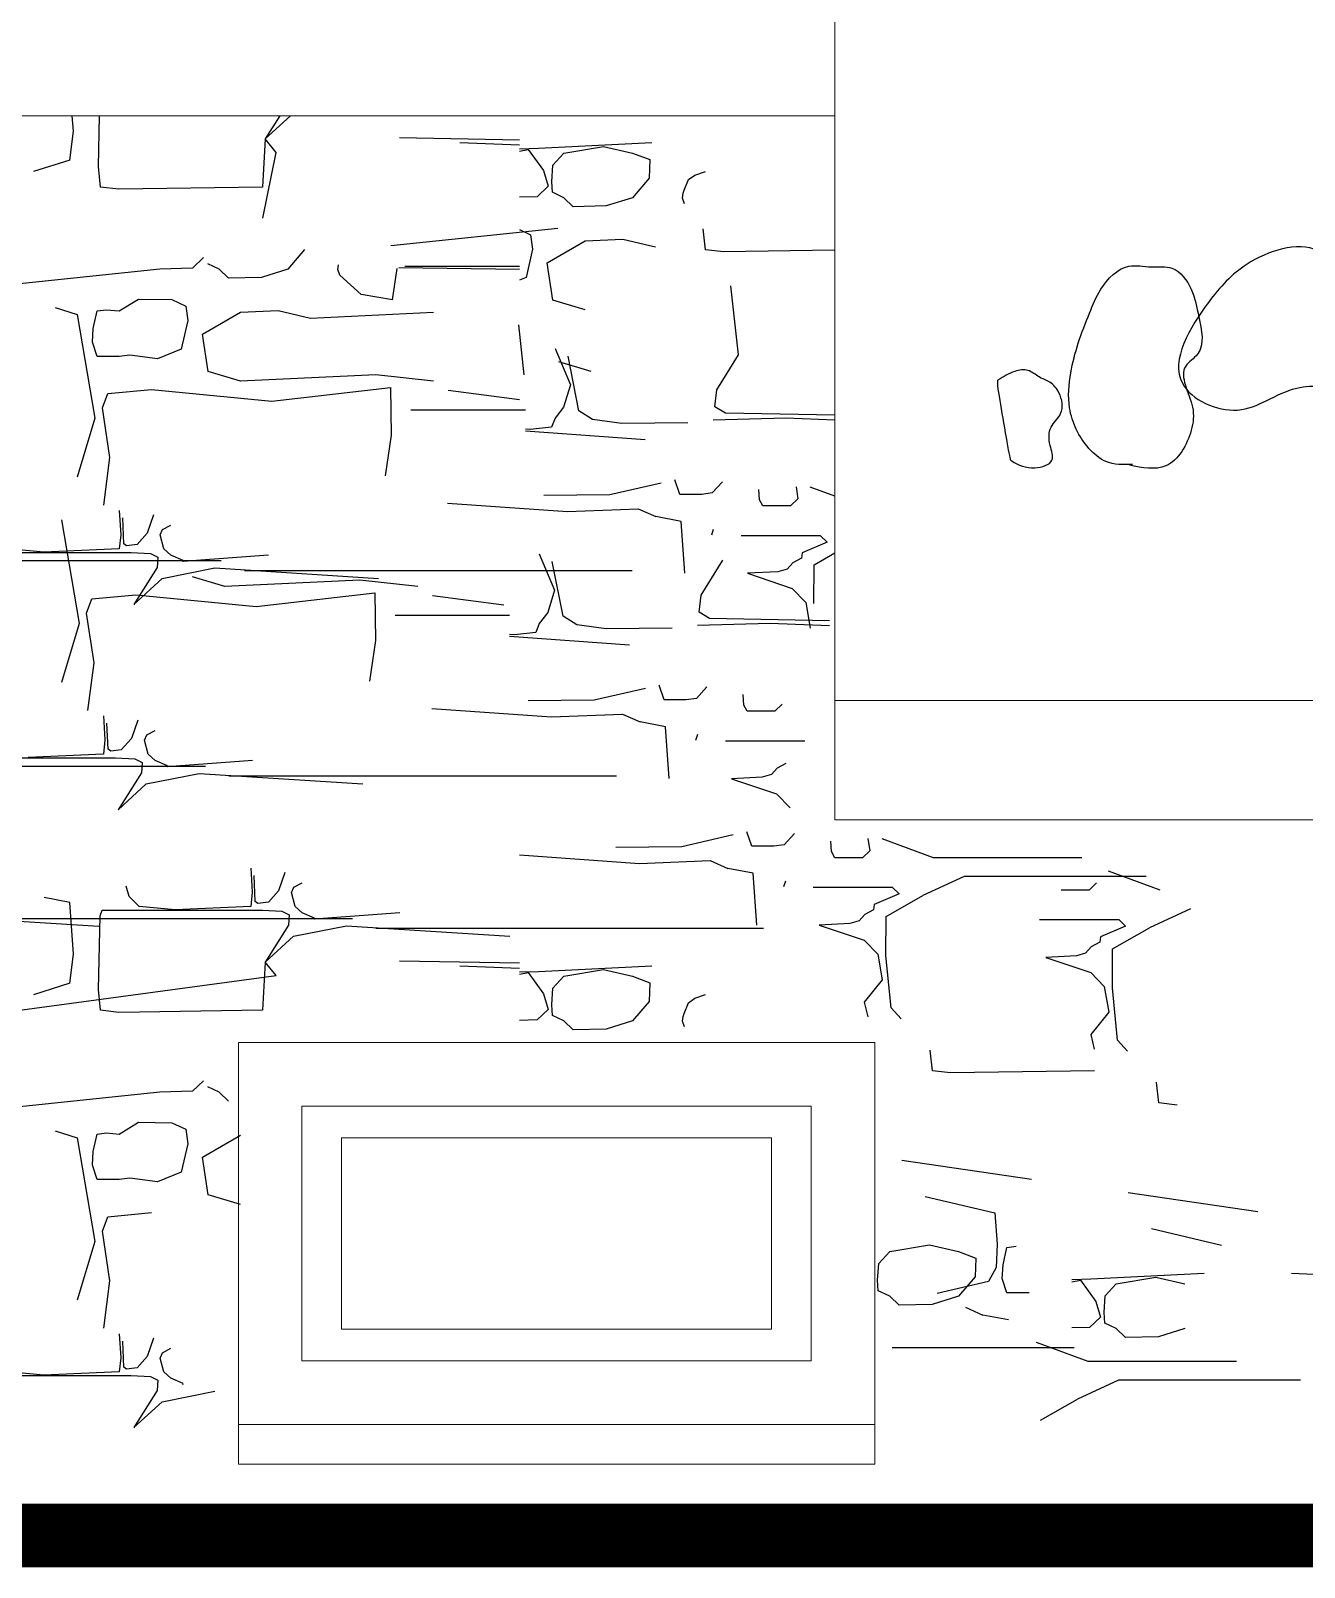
# Model space of a CAD drawing. Header units: millimetres. Extents: x 85048 to 158814, y 1395 to 38919.
# Drawn here: x 124359 to 125961, y 2807 to 4739 of the extents above; entities that cross this region are included whole.
import ezdxf

# ---------------------------------------------------------------- set-up
doc = ezdxf.new("R2010")
doc.units = ezdxf.units.MM
doc.layers.add('hatches', color=8, linetype='Continuous')
doc.layers.add('wall', color=5, linetype='Continuous')

msp = doc.modelspace()

# ---------------------------------------------------------------- linework, layer by layer
at = {"layer": 'hatches', "color": 252, "ltscale": 50, "true_color": 0x8f9991}
for p, q in [((124413.1, 4613, 12.1), (124411.7, 4632.2, 12.1)), ((124444.6, 4568.7, 12.1), (124446.1, 4632.2, 12.1)), ((124672.6, 4632.2, 12.1), (124654.4, 4603.2, 12.1)), ((124654.4, 4603.2, 12.1), (124686, 4632.2, 12.1)), ((124408.6, 4576.5, 12.1), (124413.1, 4613, 12.1)), ((124654.4, 4603.2, 12.1), (124651.1, 4542.7, 12.1)), ((124668.3, 4586.1, 12.1), (124654.4, 4603.2, 12.1)), ((124974, 4601.7, 15.9), (124823.2, 4604.4, 15.9)), ((124651.2, 4503.5, 12.1), (124668.3, 4586.1, 12.1)), ((124974, 4595.3, 15.9), (124899.2, 4598.2, 15.9)), ((124998, 4591.1, 15.9), (124974, 4590.4, 15.9)), ((124974, 4587.9, 15.9), (124985.1, 4590.1, 15.9)), ((124985.1, 4590.1, 15.9), (125004.4, 4563.4, 15.9)), ((125140.6, 4598.1, 15.9), (124998, 4591.1, 15.9)), ((125016.1, 4570.4, 15.9), (125029.8, 4585.3, 15.9)), ((125029.8, 4585.3, 15.9), (125079.7, 4593.8, 15.9)), ((125079.7, 4593.8, 15.9), (125116.4, 4585.3, 15.9)), ((125116.4, 4585.3, 15.9), (125138.2, 4577.2, 15.9)), ((124408.6, 4576.5, 12.1), (124362.9, 4562.1, 12.1)), ((124447.4, 4542.7, 12.1), (124444.6, 4568.7, 12.1)), ((125004.4, 4563.4, 15.9), (125010.3, 4543.7, 15.9)), ((125014.6, 4549.3, 15.9), (125016.1, 4570.4, 15.9)), ((125138.2, 4577.2, 15.9), (125137.3, 4553.8, 15.9)), ((125194.6, 4557.8, 15.9), (125207.8, 4562.3, 15.9)), ((124470.2, 4539.9, 12.1), (124447.4, 4542.7, 12.1)), ((124651.1, 4542.7, 12.1), (124470.2, 4539.9, 12.1)), ((125010.3, 4543.7, 15.9), (124996.4, 4530.6, 15.9)), ((125015.5, 4536.1, 15.9), (125014.6, 4549.3, 15.9)), ((125137.3, 4553.8, 15.9), (125116.4, 4529.3, 15.9)), ((125181.2, 4538.6, 15.9), (125186.8, 4552, 15.9)), ((125186.8, 4552, 15.9), (125194.6, 4557.8, 15.9)), ((124996.4, 4530.6, 15.9), (124974, 4529.9, 15.9)), ((125029.8, 4529.3, 15.9), (125015.5, 4536.1, 15.9)), ((125041.7, 4517.9, 15.9), (125029.8, 4529.3, 15.9)), ((125116.4, 4529.3, 15.9), (125083.2, 4518.9, 15.9)), ((125179.2, 4528.9, 15.9), (125179.9, 4534.8, 15.9)), ((125181.5, 4521.6, 15.9), (125179.2, 4528.9, 15.9)), ((125179.9, 4534.8, 15.9), (125181.2, 4538.6, 15.9)), ((125083.2, 4518.9, 15.9), (125041.7, 4517.9, 15.9)), ((125022.3, 4490.6, 12.1), (124812.3, 4468.6, 12.1)), ((124974, 4489.3, 15.9), (124988.1, 4482.8, 15.9)), ((124988.1, 4482.8, 15.9), (124990.4, 4464.5, 15.9)), ((125207.8, 4463.9, 15.9), (125205, 4490, 15.9)), ((124703.8, 4464.1, 12.1), (124682.9, 4439.5, 12.1)), ((124990.4, 4464.5, 15.9), (124982.3, 4428.8, 15.9)), ((125009.1, 4447.6, 15.9), (125056.7, 4475.2, 15.9)), ((125056.7, 4475.2, 15.9), (125104.2, 4477.1, 15.9)), ((125104.2, 4477.1, 15.9), (125145, 4467.6, 15.9)), ((125230.7, 4461.2, 15.9), (125207.8, 4463.9, 15.9)), ((125370.7, 4463.3, 15.9), (125230.7, 4461.2, 15.9)), ((124576.7, 4453.9, 12.1), (124562.9, 4440.8, 12.1)), ((124596.3, 4439.5, 12.1), (124582, 4446.3, 12.1)), ((124745.7, 4439.1, 12.1), (124746.3, 4445, 12.1)), ((125016.1, 4400.4, 15.9), (125009.1, 4447.6, 15.9)), ((124521.7, 4439.5, 12.1), (124311.8, 4417.5, 12.1)), ((124562.9, 4440.8, 12.1), (124521.7, 4439.5, 12.1)), ((124608.2, 4428.2, 12.1), (124596.3, 4439.5, 12.1)), ((124649.7, 4429.1, 12.1), (124608.2, 4428.2, 12.1)), ((124682.9, 4439.5, 12.1), (124649.7, 4429.1, 12.1)), ((124748, 4431.8, 12.1), (124745.7, 4439.1, 12.1)), ((124774.8, 4407.5, 12.1), (124748, 4431.8, 12.1)), ((124819.8, 4440.1, 12.1), (124814.1, 4401, 12.1)), ((124822.2, 4441.4, 15.9), (124974, 4439.6, 15.9)), ((124974, 4442.9, 15.9), (124830.1, 4442.9, 15.9)), ((124982.3, 4428.8, 15.9), (124974, 4425.4, 15.9)), ((124814.4, 4401, 12.1), (124774.8, 4407.5, 12.1)), ((125249.6, 4331.6, 15.9), (125239.9, 4418.4, 15.9)), ((124390.4, 4391.1, 12.1), (124417.8, 4382.3, 12.1)), ((124438.2, 4365, 12.1), (124443.2, 4386.9, 12.1)), ((124443.2, 4386.9, 12.1), (124454.8, 4388.3, 12.1)), ((124454.8, 4388.3, 12.1), (124470.9, 4386.9, 12.1)), ((124470.9, 4386.9, 12.1), (124494.9, 4401.7, 12.1)), ((124494.9, 4401.7, 12.1), (124537.1, 4401.1, 12.1)), ((124537.1, 4401.1, 12.1), (124554.6, 4393, 12.1)), ((124554.6, 4393, 12.1), (124556.9, 4374.8, 12.1)), ((124623.2, 4385.5, 12.1), (124670.7, 4387.3, 12.1)), ((124670.7, 4387.3, 12.1), (124711.5, 4377.9, 12.1)), ((125056.7, 4388.3, 15.9), (125016.1, 4400.4, 15.9)), ((124417.8, 4382.3, 12.1), (124440.2, 4252, 12.1)), ((124556.9, 4374.8, 12.1), (124548.8, 4339, 12.1)), ((124575.5, 4357.8, 12.1), (124623.2, 4385.5, 12.1)), ((124711.5, 4377.9, 12.1), (124865.9, 4385.5, 12.1)), ((124972.9, 4369.4, 15.9), (124979.6, 4306.4, 15.9)), ((124437.1, 4347.8, 12.1), (124438.2, 4365, 12.1)), ((124443.2, 4329.8, 12.1), (124437.1, 4347.8, 12.1)), ((124582.6, 4310.6, 12.1), (124575.5, 4357.8, 12.1)), ((124470.9, 4329.8, 12.1), (124443.2, 4329.8, 12.1)), ((124484, 4331.5, 12.1), (124470.9, 4329.8, 12.1)), ((124519.1, 4326.8, 12.1), (124484, 4331.5, 12.1)), ((124548.8, 4339, 12.1), (124519.1, 4326.8, 12.1)), ((125018.8, 4339.8, 15.9), (125038.1, 4294, 15.9)), ((125048.8, 4261.2, 15.9), (125035.1, 4330.1, 15.9)), ((125222.2, 4287.8, 15.9), (125249.6, 4331.6, 15.9)), ((124623.2, 4298.5, 12.1), (124582.6, 4310.6, 12.1)), ((125064.2, 4310.8, 15.9), (125023.6, 4323, 15.9)), ((124793.3, 4306.6, 12.1), (124623.2, 4298.5, 12.1)), ((124662.6, 4273.5, 12.1), (124811.9, 4290.6, 12.1)), ((124865.9, 4298.5, 12.1), (124793.3, 4306.6, 12.1)), ((124811.9, 4290.6, 12.1), (124812.7, 4230.8, 12.1)), ((125038.1, 4294, 15.9), (125029.5, 4265.9, 15.9)), ((124449.6, 4265, 12.1), (124456.3, 4283, 12.1)), ((124456.3, 4283, 12.1), (124511.3, 4288.3, 12.1)), ((124511.3, 4288.3, 12.1), (124662.6, 4273.5, 12.1)), ((124974.2, 4275.3, 15.9), (124884.6, 4286.9, 15.9)), ((125219.7, 4266.5, 15.9), (125222.2, 4287.8, 15.9)), ((124440.2, 4252, 12.1), (124417.8, 4177.9, 12.1)), ((124458.9, 4202.5, 12.1), (124449.6, 4265, 12.1)), ((124837.6, 4262.7, 15.9), (124981.5, 4262.7, 15.9)), ((125018.8, 4252, 15.9), (125014.3, 4240.8, 15.9)), ((125029.5, 4265.9, 15.9), (125018.8, 4252, 15.9)), ((125066, 4250.5, 15.9), (125048.8, 4261.2, 15.9)), ((125102.8, 4245.4, 15.9), (125066, 4250.5, 15.9)), ((125309, 4252, 15.9), (125217.8, 4249.5, 15.9)), ((125233, 4258.2, 15.9), (125219.7, 4266.5, 15.9)), ((125370.7, 4255.7, 15.9), (125233, 4258.2, 15.9)), ((125370.7, 4249.6, 15.9), (125309, 4252, 15.9)), ((124987.5, 4237.8, 15.9), (124981.5, 4238.2, 15.9)), ((124981.5, 4236.1, 15.9), (125132.3, 4225.3, 15.9)), ((125014.3, 4240.8, 15.9), (124987.5, 4237.8, 15.9)), ((125185.9, 4246.2, 15.9), (125102.8, 4245.4, 15.9)), ((124812.7, 4230.8, 12.1), (124805.1, 4179.6, 12.1)), ((124451.3, 4142.9, 12.1), (124458.9, 4202.5, 12.1)), ((125175.7, 4156.3, 15.9), (125169.6, 4174.4, 15.9)), ((125087.9, 4155.5, 15.9), (125004.8, 4154.7, 15.9)), ((125152.4, 4170.5, 15.9), (125087.9, 4155.5, 15.9)), ((125203.4, 4156.3, 15.9), (125175.7, 4156.3, 15.9)), ((125216.5, 4158, 15.9), (125203.4, 4156.3, 15.9)), ((125229.4, 4172.2, 15.9), (125216.5, 4158, 15.9)), ((125275.9, 4149.5, -40.1), (125275, 4162.6, -40.1)), ((125321.8, 4165.9, -40.1), (125324.2, 4150.5, -40.1)), ((125370.7, 4154.1, -40.1), (125339.4, 4165.5, -40.1)), ((124470.9, 4135.9, 15.9), (124472.6, 4105.6, 15.9)), ((124883.5, 4145.3, 15.9), (125034.3, 4134.6, 15.9)), ((125034.3, 4134.6, 15.9), (125123.4, 4138.1, 15.9)), ((125123.4, 4138.1, 15.9), (125145.4, 4128.3, 15.9)), ((125280, 4141.7, -40.1), (125275.9, 4149.5, -40.1)), ((125315, 4141.7, -40.1), (125280, 4141.7, -40.1)), ((125324.2, 4150.5, -40.1), (125315, 4141.7, -40.1)), ((124398, 4124.2, 12.1), (124420.5, 3993.9, 12.1)), ((124476.6, 4094, 15.9), (124475.1, 4126.7, 15.9)), ((124513.9, 4130.5, 15.9), (124506.1, 4107.4, 15.9)), ((124525.3, 4112, 15.9), (124535.5, 4117.6, 15.9)), ((125177.5, 4122.2, 15.9), (125145.4, 4128.3, 15.9)), ((125182, 4057.1, 15.9), (125177.5, 4122.2, 15.9)), ((124472.6, 4105.6, 15.9), (124470.9, 4087.9, 15.9)), ((124506.1, 4107.4, 15.9), (124493.2, 4093.2, 15.9)), ((124522.3, 4105.3, 15.9), (124525.3, 4112, 15.9)), ((124526.9, 4087.9, 15.9), (124522.3, 4105.3, 15.9)), ((125215.8, 4105.4, 15.9), (125218.2, 4112.7, 15.9)), ((125352.7, 4104.1, 15.9), (125252.8, 4104.1, 15.9)), ((125361.1, 4096.1, 15.9), (125329.6, 4082.7, 15.9)), ((125352.7, 4104.1, 15.9), (125361.1, 4096.1, 15.9)), ((124284.1, 4083.3, 15.9), (124485.9, 4083.3, 15.9)), ((124375.9, 4083.7, 15.9), (124330.7, 4087.9, 15.9)), ((124470.9, 4087.9, 15.9), (124375.9, 4083.7, 15.9)), ((124480.1, 4091.5, 15.9), (124476.6, 4094, 15.9)), ((124493.2, 4093.2, 15.9), (124480.1, 4091.5, 15.9)), ((124485.9, 4083.3, 15.9), (124510.2, 4082.1, 15.9)), ((124510.2, 4082.1, 15.9), (124519.2, 4077.3, 15.9)), ((124519.2, 4077.3, 15.9), (124518.5, 4064.5, 15.9)), ((124535.5, 4079.8, 15.9), (124526.9, 4087.9, 15.9)), ((124551.2, 4073.3, 15.9), (124535.5, 4079.8, 15.9)), ((124658.3, 4079.8, 15.9), (124550.7, 4071.9, 15.9)), ((124999, 4081.6, 15.9), (125018.3, 4035.9, 15.9)), ((125329.6, 4082.7, 15.9), (125328.7, 4076.2, 15.9)), ((125344.5, 4067.7, 15.9), (125370.7, 4082.7, 15.9)), ((124598.9, 4072.5, 126.8), (124111.4, 4072.5, 126.8)), ((124518.5, 4064.5, 15.9), (124489.2, 4018, 15.9)), ((124524.6, 4050.4, 15.9), (124591.2, 4063.7, 15.9)), ((124550.7, 4071.9, 15.9), (124551.2, 4073.3, 15.9)), ((124591.2, 4063.7, 15.9), (124796.8, 4050.4, 15.9)), ((125115.8, 4060, 238.8), (124628.3, 4060, 238.8)), ((125029, 4003.1, 15.9), (125015.3, 4072, 15.9)), ((125202.4, 4029.7, 15.9), (125229.8, 4073.4, 15.9)), ((125299.1, 4058.9, 15.9), (125260.6, 4057, 15.9)), ((125310.6, 4062.4, 15.9), (125299.1, 4058.9, 15.9)), ((125317.7, 4070.1, 15.9), (125310.6, 4062.4, 15.9)), ((125328.7, 4076.2, 15.9), (125317.7, 4070.1, 15.9)), ((125344.3, 4018.9, 15.9), (125344.5, 4067.7, 15.9)), ((124489.2, 4018, 15.9), (124524.6, 4050.4, 15.9)), ((124603.4, 4040.3, 12.1), (124562.8, 4052.5, 12.1)), ((124773.5, 4048.5, 12.1), (124603.4, 4040.3, 12.1)), ((124846.1, 4040.3, 12.1), (124773.5, 4048.5, 12.1)), ((125260.6, 4057, 15.9), (125317.1, 4038.1, 15.9)), ((125317.1, 4038.1, 15.9), (125334.3, 4020.3, 15.9)), ((124429.8, 4006.9, 12.1), (124436.5, 4024.8, 12.1)), ((124436.5, 4024.8, 12.1), (124491.5, 4030.1, 12.1)), ((124491.5, 4030.1, 12.1), (124642.8, 4015.3, 12.1)), ((124642.8, 4015.3, 12.1), (124792.2, 4032.5, 12.1)), ((124792.2, 4032.5, 12.1), (124792.9, 3972.6, 12.1)), ((124954.4, 4017.1, 15.9), (124864.8, 4028.8, 15.9)), ((125018.3, 4035.9, 15.9), (125009.7, 4007.8, 15.9)), ((125200, 4008.3, 15.9), (125202.4, 4029.7, 15.9)), ((125334.3, 4020.3, 15.9), (125339.7, 3988.1, 15.9)), ((124439.1, 3944.3, 12.1), (124429.8, 4006.9, 12.1)), ((124817.8, 4004.5, 15.9), (124961.7, 4004.5, 15.9)), ((125009.7, 4007.8, 15.9), (124999, 3993.8, 15.9)), ((125046.2, 3992.4, 15.9), (125029, 4003.1, 15.9)), ((125213.2, 4000.1, 15.9), (125200, 4008.3, 15.9)), ((125364, 3997.3, 15.9), (125213.2, 4000.1, 15.9)), ((124420.5, 3993.9, 12.1), (124398, 3919.7, 12.1)), ((124967.7, 3979.7, 15.9), (124961.7, 3980.1, 15.9)), ((124994.5, 3982.6, 15.9), (124967.7, 3979.7, 15.9)), ((124999, 3993.8, 15.9), (124994.5, 3982.6, 15.9)), ((125083, 3987.3, 15.9), (125046.2, 3992.4, 15.9)), ((125166.2, 3988.1, 15.9), (125083, 3987.3, 15.9)), ((125289.2, 3993.8, 15.9), (125198, 3991.4, 15.9)), ((125364, 3990.9, 15.9), (125289.2, 3993.8, 15.9)), ((124792.9, 3972.6, 12.1), (124785.3, 3921.5, 12.1)), ((124961.7, 3977.9, 15.9), (125112.5, 3967.2, 15.9)), ((124431.5, 3884.7, 12.1), (124439.1, 3944.3, 12.1)), ((125132.6, 3912.3, 15.9), (125068.1, 3897.3, 15.9)), ((125155.9, 3898.1, 15.9), (125149.8, 3916.2, 15.9)), ((125209.6, 3914.1, 15.9), (125196.8, 3899.8, 15.9)), ((125256.1, 3891.4, -40.1), (125255.2, 3904.5, -40.1)), ((124863.7, 3887.2, 15.9), (125014.5, 3876.4, 15.9)), ((125068.1, 3897.3, 15.9), (124985, 3896.5, 15.9)), ((125183.6, 3898.1, 15.9), (125155.9, 3898.1, 15.9)), ((125196.8, 3899.8, 15.9), (125183.6, 3898.1, 15.9)), ((125260.3, 3883.5, -40.1), (125256.1, 3891.4, -40.1)), ((125295.2, 3883.5, -40.1), (125260.3, 3883.5, -40.1)), ((125304.4, 3892.4, -40.1), (125295.2, 3883.5, -40.1)), ((124451.1, 3877.7, 15.9), (124452.8, 3847.5, 15.9)), ((124456.8, 3835.8, 15.9), (124455.3, 3868.6, 15.9)), ((124494.2, 3872.4, 15.9), (124486.3, 3849.2, 15.9)), ((125014.5, 3876.4, 15.9), (125103.7, 3879.9, 15.9)), ((125103.7, 3879.9, 15.9), (125125.7, 3870.2, 15.9)), ((125157.7, 3864, 15.9), (125125.7, 3870.2, 15.9)), ((125162.2, 3799, 15.9), (125157.7, 3864, 15.9)), ((124452.8, 3847.5, 15.9), (124451.1, 3829.7, 15.9)), ((124486.3, 3849.2, 15.9), (124473.4, 3835, 15.9)), ((124502.5, 3847.1, 15.9), (124505.5, 3853.8, 15.9)), ((124507.2, 3829.7, 15.9), (124502.5, 3847.1, 15.9)), ((124505.5, 3853.8, 15.9), (124515.8, 3859.5, 15.9)), ((125196, 3847.2, 15.9), (125198.5, 3854.6, 15.9)), ((125332.9, 3846, 15.9), (125233, 3846, 15.9)), ((124451.1, 3829.7, 15.9), (124356.1, 3825.6, 15.9)), ((124460.3, 3833.3, 15.9), (124456.8, 3835.8, 15.9)), ((124473.4, 3835, 15.9), (124460.3, 3833.3, 15.9)), ((124515.8, 3821.6, 15.9), (124507.2, 3829.7, 15.9)), ((124579.1, 3814.3, 126.8), (124091.6, 3814.3, 126.8)), ((124264.3, 3825.1, 15.9), (124466.1, 3825.1, 15.9)), ((124466.1, 3825.1, 15.9), (124490.4, 3823.9, 15.9)), ((124498.7, 3806.3, 15.9), (124469.4, 3759.8, 15.9)), ((124490.4, 3823.9, 15.9), (124499.5, 3819.2, 15.9)), ((124499.5, 3819.2, 15.9), (124498.7, 3806.3, 15.9)), ((124531.5, 3815.1, 15.9), (124515.8, 3821.6, 15.9)), ((124638.5, 3821.6, 15.9), (124530.9, 3813.8, 15.9)), ((124530.9, 3813.8, 15.9), (124531.5, 3815.1, 15.9)), ((125297.9, 3811.9, 15.9), (125290.8, 3804.2, 15.9)), ((125308.9, 3818, 15.9), (125297.9, 3811.9, 15.9)), ((124469.4, 3759.8, 15.9), (124504.8, 3792.2, 15.9)), ((124504.8, 3792.2, 15.9), (124571.4, 3805.5, 15.9)), ((124571.4, 3805.5, 15.9), (124777.1, 3792.2, 15.9)), ((125096, 3801.8, 238.8), (124608.5, 3801.8, 238.8)), ((125279.4, 3800.7, 15.9), (125240.8, 3798.8, 15.9)), ((125240.8, 3798.8, 15.9), (125297.4, 3779.9, 15.9)), ((125290.8, 3804.2, 15.9), (125279.4, 3800.7, 15.9)), ((125297.4, 3779.9, 15.9), (125314.5, 3762.2, 15.9)), ((125266.2, 3714, 15.9), (125260.1, 3732.1, 15.9)), ((125319.9, 3729.9, 15.9), (125307.1, 3715.7, 15.9)), ((125178.4, 3713.2, 15.9), (125095.3, 3712.4, 15.9)), ((125242.9, 3728.2, 15.9), (125178.4, 3713.2, 15.9)), ((125293.9, 3714, 15.9), (125266.2, 3714, 15.9)), ((125307.1, 3715.7, 15.9), (125293.9, 3714, 15.9)), ((125366.4, 3707.2, -40.1), (125365.5, 3720.3, -40.1)), ((125412.3, 3723.6, -40.1), (125414.7, 3708.2, -40.1)), ((125494.9, 3699.4, -40.1), (125430, 3723.2, -40.1)), ((124974, 3703, 15.9), (125124.8, 3692.3, 15.9)), ((125124.8, 3692.3, 15.9), (125213.9, 3695.8, 15.9)), ((125213.9, 3695.8, 15.9), (125236, 3686, 15.9)), ((125370.6, 3699.4, -40.1), (125366.4, 3707.2, -40.1)), ((125405.5, 3699.4, -40.1), (125370.6, 3699.4, -40.1)), ((125414.7, 3708.2, -40.1), (125405.5, 3699.4, -40.1)), ((125681.2, 3699.4, -40.1), (125494.9, 3699.4, -40.1)), ((124636.1, 3686.1, 12.1), (124637.8, 3655.9, 12.1)), ((124641.7, 3644.3, 12.1), (124640.3, 3677, 12.1)), ((124679.1, 3680.8, 12.1), (124671.2, 3657.7, 12.1)), ((125268, 3679.9, 15.9), (125236, 3686, 15.9)), ((125272.5, 3614.8, 15.9), (125268, 3679.9, 15.9)), ((125533.2, 3675.8, -40.1), (125481.4, 3652, 15.9)), ((125762, 3675.8, -40.1), (125533.2, 3675.8, -40.1)), ((125779.7, 3658.8, -80.8), (125714.7, 3682.7, -80.8)), ((124483.3, 3650.8, 12.1), (124479.6, 3663.8, 12.1)), ((124637.8, 3655.9, 12.1), (124636.1, 3638.1, 12.1)), ((124671.2, 3657.7, 12.1), (124658.4, 3643.4, 12.1)), ((124687.4, 3655.5, 12.1), (124690.5, 3662.3, 12.1)), ((124692.1, 3638.1, 12.1), (124687.4, 3655.5, 12.1)), ((124690.5, 3662.3, 12.1), (124700.7, 3667.9, 12.1)), ((125306.3, 3663.1, 15.9), (125308.8, 3670.4, 15.9)), ((125443.2, 3661.8, 15.9), (125343.3, 3661.8, 15.9)), ((125451.6, 3653.8, 15.9), (125420.1, 3640.4, 15.9)), ((125435, 3625.4, 15.9), (125481.4, 3652, 15.9)), ((125443.2, 3661.8, 15.9), (125451.6, 3653.8, 15.9)), ((125690.3, 3658.8, -80.8), (125655.3, 3658.8, -80.8)), ((125699.5, 3667.7, -80.8), (125690.3, 3658.8, -80.8)), ((124408.6, 3643.1, 12.1), (124376.5, 3649.2, 12.1)), ((124413.1, 3578, 12.1), (124408.6, 3643.1, 12.1)), ((124446.8, 3626.3, 12.1), (124449.3, 3633.6, 12.1)), ((124449.3, 3633.6, 12.1), (124651.1, 3633.6, 12.1)), ((124495.9, 3638.1, 12.1), (124483.3, 3650.8, 12.1)), ((124541, 3634, 12.1), (124495.9, 3638.1, 12.1)), ((124636.1, 3638.1, 12.1), (124541, 3634, 12.1)), ((124645.2, 3641.7, 12.1), (124641.7, 3644.3, 12.1)), ((124658.4, 3643.4, 12.1), (124645.2, 3641.7, 12.1)), ((124651.1, 3633.6, 12.1), (124675.4, 3632.4, 12.1)), ((124675.4, 3632.4, 12.1), (124684.4, 3627.6, 12.1)), ((124700.7, 3630.1, 12.1), (124692.1, 3638.1, 12.1)), ((125419.2, 3633.9, 15.9), (125408.2, 3627.8, 15.9)), ((125420.1, 3640.4, 15.9), (125419.2, 3633.9, 15.9)), ((125817.9, 3635.2, -80.8), (125766.2, 3611.4, -24.8)), ((124239.5, 3626.5, -99.9), (124445.1, 3613.2, -99.9)), ((124764, 3622.7, 123), (124276.6, 3622.7, 123)), ((124444.6, 3533.7, 12.1), (124446.8, 3626.3, 12.1)), ((124683.7, 3614.8, 12.1), (124654.4, 3568.2, 12.1)), ((124684.4, 3627.6, 12.1), (124683.7, 3614.8, 12.1)), ((124689.8, 3600.7, 12.1), (124756.4, 3613.9, 12.1)), ((124716.4, 3623.6, 12.1), (124700.7, 3630.1, 12.1)), ((124823.5, 3630.1, 12.1), (124715.9, 3622.2, 12.1)), ((124715.9, 3622.2, 12.1), (124716.4, 3623.6, 12.1)), ((124756.4, 3613.9, 12.1), (124962, 3600.7, 12.1)), ((125389.6, 3616.6, 15.9), (125351.1, 3614.7, 15.9)), ((125351.1, 3614.7, 15.9), (125407.7, 3595.7, 15.9)), ((125401.1, 3620.1, 15.9), (125389.6, 3616.6, 15.9)), ((125408.2, 3627.8, 15.9), (125401.1, 3620.1, 15.9)), ((125434.8, 3576.6, 15.9), (125435, 3625.4, 15.9)), ((125728, 3621.3, -24.8), (125628.1, 3621.3, -24.8)), ((125736.3, 3613.2, -24.8), (125704.8, 3599.8, -24.8)), ((125728, 3621.3, -24.8), (125736.3, 3613.2, -24.8)), ((124654.4, 3568.2, 12.1), (124689.8, 3600.7, 12.1)), ((125280.9, 3610.2, 235), (124793.5, 3610.2, 235)), ((125407.7, 3595.7, 15.9), (125424.8, 3578, 15.9)), ((125704.8, 3599.8, -24.8), (125704, 3593.3, -24.8)), ((125719.7, 3584.8, -24.8), (125766.2, 3611.4, -24.8)), ((124408.6, 3541.5, 12.1), (124413.1, 3578, 12.1)), ((125424.8, 3578, 15.9), (125430.2, 3545.8, 15.9)), ((125441.3, 3510.7, 15.9), (125434.8, 3576.6, 15.9)), ((125674.4, 3576, -24.8), (125635.9, 3574.1, -24.8)), ((125685.8, 3579.5, -24.8), (125674.4, 3576, -24.8)), ((125693, 3587.2, -24.8), (125685.8, 3579.5, -24.8)), ((125704, 3593.3, -24.8), (125693, 3587.2, -24.8)), ((125719.6, 3536, -24.8), (125719.7, 3584.8, -24.8)), ((124654.4, 3568.2, 12.1), (124651.1, 3507.7, 12.1)), ((124668.3, 3551.1, 12.1), (124654.4, 3568.2, 12.1)), ((124974, 3566.7, 15.9), (124823.2, 3569.4, 15.9)), ((124974, 3560.3, 15.9), (124899.2, 3563.2, 15.9)), ((124998, 3556.1, 15.9), (124974, 3555.4, 15.9)), ((124974, 3552.9, 15.9), (124985.1, 3555.1, 15.9)), ((124985.1, 3555.1, 15.9), (125004.4, 3528.4, 15.9)), ((125140.6, 3563.1, 15.9), (124998, 3556.1, 15.9)), ((125029.8, 3550.3, 15.9), (125079.7, 3558.8, 15.9)), ((125079.7, 3558.8, 15.9), (125116.4, 3550.3, 15.9)), ((125635.9, 3574.1, -24.8), (125692.4, 3555.2, -24.8)), ((125692.4, 3555.2, -24.8), (125709.5, 3537.4, -24.8)), ((124051.6, 3468.5, 12.1), (124668.3, 3551.1, 12.1)), ((124408.6, 3541.5, 12.1), (124362.9, 3527.1, 12.1)), ((125016.1, 3535.4, 15.9), (125029.8, 3550.3, 15.9)), ((125116.4, 3550.3, 15.9), (125138.2, 3542.2, 15.9)), ((125138.2, 3542.2, 15.9), (125137.3, 3518.8, 15.9)), ((125430.2, 3545.8, 15.9), (125407.7, 3517.8, 15.9)), ((125709.5, 3537.4, -24.8), (125715, 3505.2, -24.8)), ((125726.1, 3470.1, -24.8), (125719.6, 3536, -24.8)), ((124447.4, 3507.7, 12.1), (124444.6, 3533.7, 12.1)), ((125004.4, 3528.4, 15.9), (125010.3, 3508.7, 15.9)), ((125014.6, 3514.3, 15.9), (125016.1, 3535.4, 15.9)), ((125137.3, 3518.8, 15.9), (125116.4, 3494.3, 15.9)), ((125181.2, 3503.6, 15.9), (125186.8, 3517, 15.9)), ((125186.8, 3517, 15.9), (125194.6, 3522.8, 15.9)), ((125194.6, 3522.8, 15.9), (125207.8, 3527.3, 15.9)), ((125407.7, 3517.8, 15.9), (125412.1, 3499.2, 15.9)), ((124470.2, 3504.9, 12.1), (124447.4, 3507.7, 12.1)), ((124651.1, 3507.7, 12.1), (124470.2, 3504.9, 12.1)), ((125010.3, 3508.7, 15.9), (124996.4, 3495.6, 15.9)), ((125015.5, 3501.1, 15.9), (125014.6, 3514.3, 15.9)), ((125029.8, 3494.3, 15.9), (125015.5, 3501.1, 15.9)), ((125179.2, 3493.9, 15.9), (125179.9, 3499.8, 15.9)), ((125179.9, 3499.8, 15.9), (125181.2, 3503.6, 15.9)), ((125454, 3496.8, 15.9), (125441.3, 3510.7, 15.9)), ((125715, 3505.2, -24.8), (125692.4, 3477.2, -24.8)), ((124996.4, 3495.6, 15.9), (124974, 3494.9, 15.9)), ((125041.7, 3482.9, 15.9), (125029.8, 3494.3, 15.9)), ((125083.2, 3483.9, 15.9), (125041.7, 3482.9, 15.9)), ((125116.4, 3494.3, 15.9), (125083.2, 3483.9, 15.9)), ((125181.5, 3486.6, 15.9), (125179.2, 3493.9, 15.9)), ((125692.4, 3477.2, -24.8), (125696.8, 3458.7, -24.8)), ((125738.8, 3456.2, -24.8), (125726.1, 3470.1, -24.8)), ((125493.3, 3431.6, 15.9), (125490.6, 3457.6, 15.9)), ((125516.2, 3428.8, 15.9), (125493.3, 3431.6, 15.9)), ((125697, 3431.6, 15.9), (125516.2, 3428.8, 15.9)), ((124521.7, 3404.5, 12.1), (124311.8, 3382.5, 12.1)), ((124562.9, 3405.8, 12.1), (124521.7, 3404.5, 12.1)), ((124576.7, 3418.9, 12.1), (124562.9, 3405.8, 12.1)), ((124596.3, 3404.5, 12.1), (124582, 3411.3, 12.1)), ((124608.2, 3393.2, 12.1), (124596.3, 3404.5, 12.1)), ((125778.1, 3391, -24.8), (125775.3, 3417.1, -24.8)), ((125801, 3388.3, -24.8), (125778.1, 3391, -24.8)), ((124470.9, 3351.9, 12.1), (124494.9, 3366.7, 12.1)), ((124494.9, 3366.7, 12.1), (124537.1, 3366.1, 12.1)), ((124537.1, 3366.1, 12.1), (124554.6, 3358, 12.1)), ((124390.4, 3356.1, 12.1), (124417.8, 3347.3, 12.1)), ((124417.8, 3347.3, 12.1), (124440.2, 3217, 12.1)), ((124438.2, 3330, 12.1), (124443.2, 3351.9, 12.1)), ((124443.2, 3351.9, 12.1), (124454.8, 3353.3, 12.1)), ((124454.8, 3353.3, 12.1), (124470.9, 3351.9, 12.1)), ((124554.6, 3358, 12.1), (124556.9, 3339.8, 12.1)), ((124575.5, 3322.8, 12.1), (124623.2, 3350.5, 12.1)), ((124437.1, 3312.8, 12.1), (124438.2, 3330, 12.1)), ((124556.9, 3339.8, 12.1), (124548.8, 3304, 12.1)), ((124443.2, 3294.8, 12.1), (124437.1, 3312.8, 12.1)), ((124548.8, 3304, 12.1), (124519.1, 3291.8, 12.1)), ((124582.6, 3275.6, 12.1), (124575.5, 3322.8, 12.1)), ((125617.8, 3294.8, -40.1), (125454.7, 3318.6, -40.1)), ((124470.9, 3294.8, 12.1), (124443.2, 3294.8, 12.1)), ((124484, 3296.5, 12.1), (124470.9, 3294.8, 12.1)), ((124519.1, 3291.8, 12.1), (124484, 3296.5, 12.1)), ((124623.2, 3263.5, 12.1), (124582.6, 3275.6, 12.1)), ((125484.1, 3273.5, -96.1), (125572, 3252.7, -96.1)), ((125902.5, 3254.2, -80.8), (125739.4, 3278.1, -80.8)), ((124449.6, 3230, 12.1), (124456.3, 3248, 12.1)), ((124456.3, 3248, 12.1), (124511.3, 3253.3, 12.1)), ((125572, 3252.7, -96.1), (125574.7, 3213.6, -96.1)), ((124458.9, 3167.5, 12.1), (124449.6, 3230, 12.1)), ((125768.9, 3233, -136.8), (125856.7, 3212.1, -136.8)), ((124440.2, 3217, 12.1), (124417.8, 3142.9, 12.1)), ((125439.6, 3204.1, 15.9), (125489.5, 3212.6, 15.9)), ((125489.5, 3212.6, 15.9), (125526.2, 3204.1, 15.9)), ((125574.7, 3213.6, -96.1), (125573.3, 3184, -96.1)), ((125582.1, 3187.6, -96.1), (125587.1, 3209.5, -96.1)), ((125587.1, 3209.5, -96.1), (125598.7, 3210.9, -96.1)), ((125424.3, 3168.1, 15.9), (125425.9, 3189.2, 15.9)), ((125425.9, 3189.2, 15.9), (125439.6, 3204.1, 15.9)), ((125526.2, 3204.1, 15.9), (125548, 3196, 15.9)), ((125548, 3196, 15.9), (125547.1, 3172.6, 15.9)), ((125547.1, 3172.6, 15.9), (125526.2, 3148.1, 15.9)), ((125573.3, 3184, -96.1), (125563.8, 3166.5, -96.1)), ((125581, 3170.4, -96.1), (125582.1, 3187.6, -96.1)), ((125587.1, 3152.3, -96.1), (125581, 3170.4, -96.1)), ((125692.5, 3169.3, -24.8), (125668.5, 3168.6, -24.8)), ((125835.1, 3176.4, -24.8), (125692.5, 3169.3, -24.8)), ((125724.3, 3163.5, -24.8), (125774.3, 3172.1, -24.8)), ((125774.3, 3172.1, -24.8), (125810.9, 3163.5, -24.8)), ((126019.8, 3173.5, -24.8), (125945, 3176.4, -24.8)), ((124451.3, 3107.9, 12.1), (124458.9, 3167.5, 12.1)), ((125425.3, 3154.9, 15.9), (125424.3, 3168.1, 15.9)), ((125439.6, 3148.1, 15.9), (125425.3, 3154.9, 15.9)), ((125563.8, 3166.5, -96.1), (125499.4, 3151.5, -96.1)), ((125614.9, 3152.3, -96.1), (125587.1, 3152.3, -96.1)), ((125668.5, 3166.1, -24.8), (125679.6, 3168.4, -24.8)), ((125679.6, 3168.4, -24.8), (125698.9, 3141.6, -24.8)), ((125710.6, 3148.7, -24.8), (125724.3, 3163.5, -24.8)), ((125451.5, 3136.7, 15.9), (125439.6, 3148.1, 15.9)), ((125493, 3137.7, 15.9), (125451.5, 3136.7, 15.9)), ((125526.2, 3148.1, 15.9), (125493, 3137.7, 15.9)), ((125534.9, 3134.1, -96.1), (125556.9, 3124.3, -96.1)), ((125698.9, 3141.6, -24.8), (125704.8, 3121.9, -24.8)), ((125709.1, 3127.6, -24.8), (125710.6, 3148.7, -24.8)), ((125588.9, 3118.2, -96.1), (125556.9, 3124.3, -96.1)), ((125704.8, 3121.9, -24.8), (125690.9, 3108.9, -24.8)), ((125710.1, 3114.3, -24.8), (125709.1, 3127.6, -24.8)), ((125724.3, 3107.5, -24.8), (125710.1, 3114.3, -24.8)), ((124470.9, 3100.9, 15.9), (124472.6, 3070.6, 15.9)), ((124476.6, 3059, 15.9), (124475.1, 3091.7, 15.9)), ((124513.9, 3095.5, 15.9), (124506.1, 3072.4, 15.9)), ((125690.9, 3108.9, -24.8), (125668.5, 3108.1, -24.8)), ((125736.2, 3096.2, -24.8), (125724.3, 3107.5, -24.8)), ((125777.8, 3097.1, -24.8), (125736.2, 3096.2, -24.8)), ((125810.9, 3107.5, -24.8), (125777.8, 3097.1, -24.8)), ((124506.1, 3072.4, 15.9), (124493.2, 3058.2, 15.9)), ((124522.3, 3070.3, 15.9), (124525.3, 3077, 15.9)), ((124525.3, 3077, 15.9), (124535.5, 3082.6, 15.9)), ((125671.5, 3083.1, -40.1), (125442.7, 3083.1, -40.1)), ((125689.2, 3066.1, -80.8), (125624.2, 3090, -80.8)), ((124375.9, 3048.7, 15.9), (124330.7, 3052.9, 15.9)), ((124470.9, 3052.9, 15.9), (124375.9, 3048.7, 15.9)), ((124472.6, 3070.6, 15.9), (124470.9, 3052.9, 15.9)), ((124480.1, 3056.5, 15.9), (124476.6, 3059, 15.9)), ((124493.2, 3058.2, 15.9), (124480.1, 3056.5, 15.9)), ((124526.9, 3052.9, 15.9), (124522.3, 3070.3, 15.9)), ((124535.5, 3044.8, 15.9), (124526.9, 3052.9, 15.9)), ((125875.5, 3066.1, -80.8), (125689.2, 3066.1, -80.8)), ((124284.1, 3048.3, 15.9), (124485.9, 3048.3, 15.9)), ((124485.9, 3048.3, 15.9), (124510.2, 3047.1, 15.9)), ((124510.2, 3047.1, 15.9), (124519.2, 3042.3, 15.9)), ((124519.2, 3042.3, 15.9), (124518.5, 3029.5, 15.9)), ((124551.2, 3038.3, 15.9), (124535.5, 3044.8, 15.9)), ((124550.7, 3036.9, 15.9), (124551.2, 3038.3, 15.9)), ((125727.4, 3042.5, -80.8), (125675.7, 3018.8, -24.8)), ((125956.3, 3042.5, -80.8), (125727.4, 3042.5, -80.8)), ((124518.5, 3029.5, 15.9), (124489.2, 2983, 15.9)), ((124489.2, 2983, 15.9), (124524.6, 3015.4, 15.9)), ((124524.6, 3015.4, 15.9), (124591.2, 3028.7, 15.9)), ((125629.2, 2992.2, -24.8), (125675.7, 3018.8, -24.8))]:
    msp.add_line(p, q, dxfattribs=at)
for points in [[(126067.7, 4135.6, 0.7), (126139.9, 4123.5, 0.7), (126213, 4204.3, 0.7), (126185.3, 4279.2, 0.7), (126123.9, 4402.9, 0.7), (126026.2, 4428.5, 0.7), (125978.4, 4462.9, 0.7), (125889.1, 4445.8, 0.7), (125840.4, 4397.6, 0.7), (125807.6, 4296, 0.7), (125876.9, 4262.3, 0.7), (125951.5, 4289.8, 0.7), (126009.3, 4280.9, 0.7), (126022.2, 4213.1, 0.7), (126049.5, 4142.2, 0.7)], [(125745.1, 4193.7, 0.7), (125711.3, 4197.6, 0.7), (125690.1, 4214.1, 0.7), (125665.8, 4265.1, 0.7), (125667.3, 4309, 0.7), (125676.8, 4346.6, 0.7), (125690.9, 4384.3, 0.7), (125705, 4414.1, 0.7), (125740.3, 4443.1, 0.7), (125768.6, 4442.3, 0.7), (125794.5, 4440.8, 0.7), (125818.8, 4414.1, 0.7), (125828.3, 4379.6, 0.7), (125826.7, 4332.5, 0.7), (125811.8, 4317.6, 0.7), (125820.4, 4265.8, 0.7), (125818.8, 4236.8, 0.7), (125786.7, 4192.1, 0.7), (125741.1, 4192.9, 0.7)]]:
    msp.add_spline(points, degree=3, dxfattribs=at)
msp.add_open_spline([(125591, 4200.3, 0.7), (125591, 4200.3, 0.7), (125573, 4298.4, 0.7), (125581.7, 4303.6, 0.7), (125594.1, 4311.5, 0.7), (125614.3, 4314.5, 0.7), (125626.7, 4303.1, 0.7), (125642.4, 4298.1, 0.7), (125655.5, 4282.6, 0.7), (125659.5, 4257.7, 0.7), (125638.8, 4241.5, 0.7), (125639.7, 4219.6, 0.7), (125649, 4195.4, 0.7), (125618, 4186.6, 0.7), (125600.5, 4193, 0.7), (125591.7, 4199.7, 0.7), (125591, 4200.3, 0.7)], degree=3, knots=[124.845666, 124.845666, 124.845666, 124.845666, 127.93742, 131.029173, 153.842308, 170.334498, 186.795964, 201.512455, 218.997738, 245.397607, 266.238724, 289.285258, 308.048715, 331.383778, 361.749297, 364.491593, 364.491593, 364.491593, 364.491593], dxfattribs=at)
at = {"layer": 'wall', "color": 250, "linetype": 'Continuous', "lineweight": 15, "ltscale": 0.13}
for p, q in [((125370.7, 11242.3, 2.5), (125370.7, 3747.2, 2.5)), ((125370.7, 4632.2, 2.5), (123370.4, 4632.2, 2.5)), ((131665.8, 3897.2, 0.2), (125370.7, 3897.2, 0.2)), ((125520.7, 3897.2, 0.2), (131665.8, 3897.2, 0.2)), ((131575.9, 3747.2, 0.2), (125370.7, 3747.2, 0.2)), ((124700.4, 3387.1, 2.5), (124700.4, 3066.7, 2.5)), ((125340.8, 3387.1, 2.5), (124700.4, 3387.1, 2.5)), ((125340.8, 3387.1, 2.5), (125340.8, 3066.7, 2.5)), ((124750.4, 3347, 2.5), (124750.4, 3106.8, 2.5)), ((124750.4, 3347, 2.5), (125290.8, 3347, 2.5)), ((125290.8, 3347, 2.5), (125290.8, 3106.8, 2.5)), ((124750.4, 3106.8, 2.5), (125290.8, 3106.8, 2.5)), ((125340.8, 3066.7, 2.5), (124700.4, 3066.7, 2.5)), ((124620.7, 2936.8, 2.5), (124620.7, 2986.8, 2.5)), ((125421.1, 2936.8, 2.5), (125421.1, 2986.8, 2.5)), ((125421.1, 2936.8, 2.5), (124620.7, 2936.8, 2.5))]:
    msp.add_line(p, q, dxfattribs=at)
at = {"layer": 'wall', "color": 250, "linetype": 'Continuous', "lineweight": 15, "ltscale": 0.13, "elevation": 2.5}
msp.add_lwpolyline([(124620.7, 3467.1), (125421.1, 3467.1), (125421.1, 2986.8), (124620.7, 2986.8)], close=True, dxfattribs=at)
at = {"layer": 'wall', "color": 250, "linetype": 'Continuous', "lineweight": 15, "ltscale": 0.13, "const_width": 80, "elevation": 2.1}
msp.add_lwpolyline([(109650.4, 2847.2), (135491.3, 2847.2)], dxfattribs=at)

doc.saveas('drawing.dxf')
